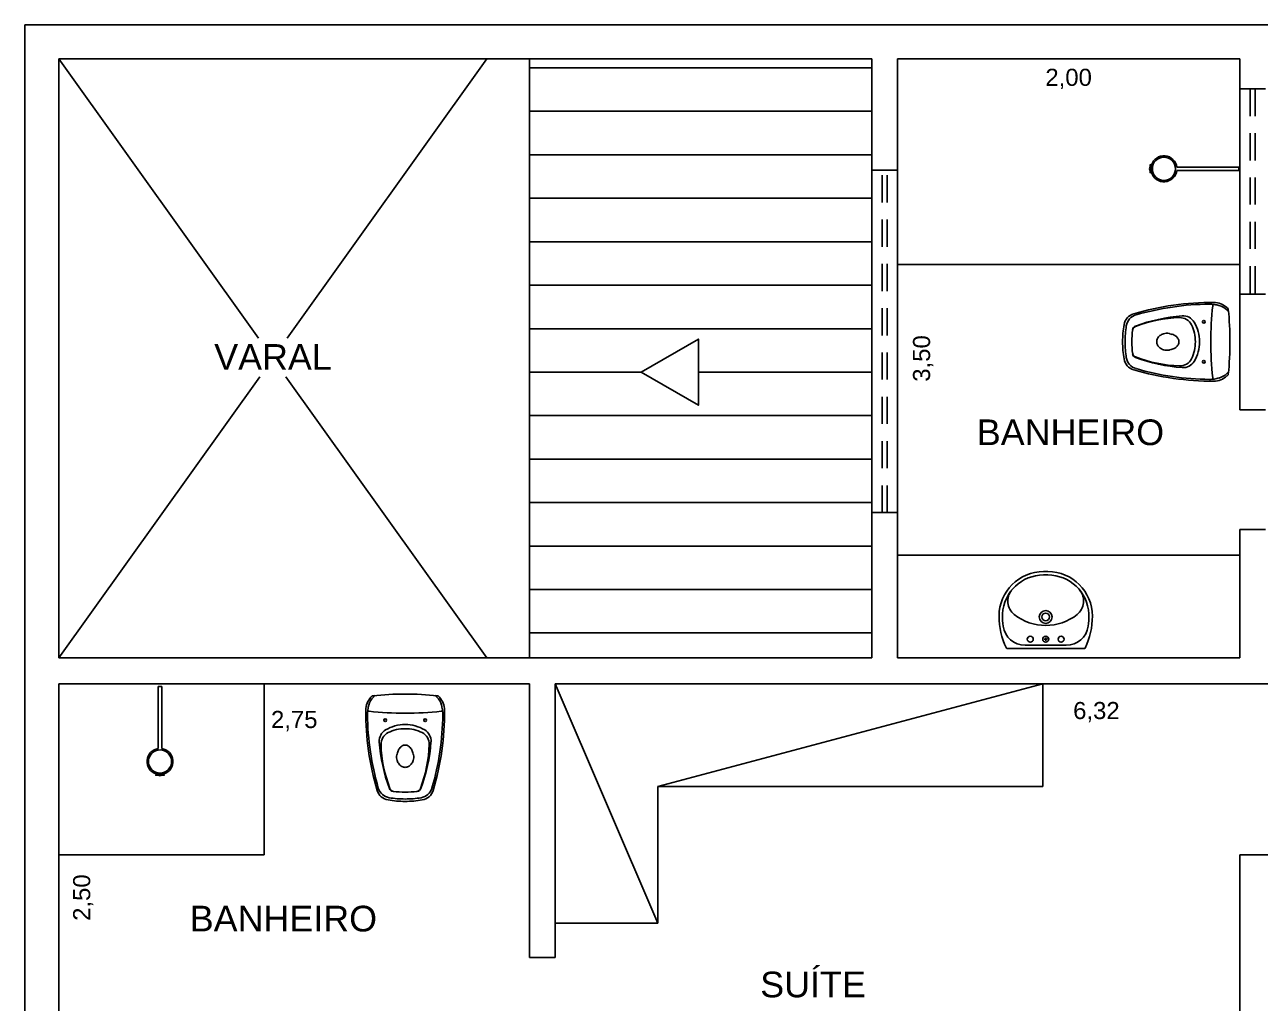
# Model space of a CAD drawing. Header units: millimetres. Extents: x 154.1 to 235.2, y 94.9 to 137.4.
# Drawn here: x 198.2 to 205.42, y 116.71 to 122.43 of the extents above; entities that cross this region are included whole.
import ezdxf

# ---------------------------------------------------------------- set-up
doc = ezdxf.new("R2010")
doc.units = ezdxf.units.MM
doc.header["$LTSCALE"] = 0.05
doc.linetypes.add('HIDDEN2', pattern=[4.7625, 3.175, -1.5875])
for name, color, linetype in [('APBAN', 7, 'Continuous'), ('APBAN-I', 251, 'Continuous'), ('Cotas', 6, 'Continuous'), ('Desnivel', 1, 'Continuous'), ('Janela', 2, 'Continuous'), ('LOUÇAS', 103, 'Continuous'), ('P5-EQUIP', 41, 'Continuous'), ('Parede', 5, 'Continuous'), ('PISOS', 252, 'Continuous'), ('Projeção', 1, 'HIDDEN2')]:
    doc.layers.add(name, color=color, linetype=linetype)
doc.styles.get("Standard").update_dxf_attribs({"font": 'arial.ttf'})
doc.dimstyles.new('ISO-25', dxfattribs={"dimtxt": 0.3, "dimasz": 2.5, "dimexe": 1.25, "dimexo": 0.625, "dimgap": 0.2, "dimtad": 1, "dimzin": 1, "dimtxsty": 'Standard', "dimcen": 2.5, "dimse1": 1, "dimse2": 1, "dimsd1": 1, "dimsd2": 1, "dimclrd": 6, "dimclrt": 2, "dimadec": 0, "dimazin": 0, "dimtfac": 1, "dimtmove": 0, "dimatfit": 3, "dimfxl": 1, "dimarcsym": 0})

# ---------------------------------------------------------------- blocks, each defined once
blk = doc.blocks.new('Lavat01')
at = {"layer": 'LOUÇAS'}
for p, q in [((-0.2254, 0), (0.2254, 0)), ((-0.1198, -0.0194), (0.1198, -0.0194)), ((-0.01, -0.055), (0.01, -0.055)), ((0, -0.045), (0, -0.065)), ((0.0125, -0.43), (-0.0125, -0.43)), ((0.0125, -0.45), (-0.0125, -0.45))]:
    blk.add_line(p, q, dxfattribs=at)
for centre, radius in [((-0.09, -0.055), 0.0175), ((0, -0.055), 0.0175), ((0.09, -0.055), 0.0175), ((0, -0.185), 0.0375), ((0, -0.185), 0.0225)]:
    blk.add_circle(centre, radius, dxfattribs=at)
for centre, radius, start, end in [((-0.2254, -0.005), 0.005, 90, 154.00663), ((0.2254, -0.005), 0.005, 25.99337, 90), ((0.1486, -0.1874), 0.4211, 154.00663, 180.36007), ((-0.1198, -0.1494), 0.13, 90, 171.95296), ((0.1198, -0.1494), 0.13, 8.04704, 90), ((-0.1486, -0.1874), 0.4211, 359.63993, 25.99337), ((0.1486, -0.1874), 0.4011, 171.95296, 181.18697), ((0, -0.43), 0.295, 51.389, 128.611), ((-0.1486, -0.1874), 0.4011, 358.81303, 8.04704), ((-0.0125, -0.19), 0.26, 180, 270), ((-0.0325, -0.1911), 0.22, 181.18697, 183.1668), ((-0.0125, -0.19), 0.24, 183.1668, 270), ((-0.1217, -0.2776), 0.1, 128.611, 218.74873), ((0.0125, -0.19), 0.26, 270, 0), ((0.0125, -0.19), 0.24, 270, 356.8332), ((0.1217, -0.2776), 0.1, 321.25127, 51.389), ((0.0325, -0.1911), 0.22, 356.8332, 358.81303)]:
    blk.add_arc(centre, radius, start, end, dxfattribs=at)
blk = doc.blocks.new('Vasosan1')
at = {"layer": 'APBAN'}
for centre, radius, start, end in [((0, -1.9), 1.9, 90, 95.71718), ((0, -1.9), 1.9, 84.28282, 90), ((-0.12, -0.094), 0.11, 136.53258, 180), ((-0.2549, 0.0249), 0.07, 321.85553, 326.36654), ((-0.1883, -0.0194), 0.01, 95.71718, 146.36654), ((0.1883, -0.0194), 0.01, 33.63346, 84.28282), ((0.12, -0.094), 0.11, 0, 43.46742), ((1.37, -0.1054), 1.6, 179.59001, 196.60114), ((-1.37, -0.1054), 1.6, 343.39886, 0.40999), ((-0.0867, -0.5397), 0.08, 196.60114, 260.40415), ((0.0867, -0.5397), 0.08, 279.59585, 343.39886), ((0, -0.027), 0.6, 260.40415, 270), ((0, -0.027), 0.6, 270, 279.59585)]:
    blk.add_arc(centre, radius, start, end, dxfattribs=at)
at = {"layer": 'APBAN-I'}
for centre in [(-0.1165, -0.1524), (0.1165, -0.1524)]:
    blk.add_circle(centre, 0.008, dxfattribs=at)
for centre, radius, start, end in [((-0.005, -0.1227), 0.215, 163.97838, 171.57167), ((-0.106, -0.094), 0.11, 136.53258, 164.49464), ((-0.2409, 0.0249), 0.07, 321.85553, 326.36654), ((-0.1655, -0.0285), 0.0225, 114.52369, 139.29493), ((0.1655, -0.0285), 0.0225, 40.70507, 65.47631), ((0.2409, 0.0249), 0.07, 213.63346, 218.14447), ((0.106, -0.094), 0.11, 15.50536, 43.46742), ((0.2549, 0.0249), 0.07, 213.63346, 218.14447), ((0.005, -0.1227), 0.215, 8.42833, 16.02162), ((-0.005, -0.1227), 0.215, 171.57167, 179.2851), ((1.37, -0.1054), 1.59, 180.52436, 196.19572), ((-0.2098, -0.0923), 0.008, 171.57167, 263.63486), ((0, 1.788), 1.9, 263.63486, 270), ((0, 1.788), 1.9, 270, 276.36514), ((-1.37, -0.1054), 1.59, 343.80428, 359.47564), ((0.2098, -0.0923), 0.008, 276.36514, 8.42833), ((0.005, -0.1227), 0.215, 0.7149, 8.42833), ((-0.0763, -0.2738), 0.075, 120.55827, 184.24766), ((0, -0.403), 0.225, 90, 120.55827), ((0, -0.427), 0.225, 90, 116.10896), ((0, -0.403), 0.225, 59.44173, 90), ((0, -0.427), 0.225, 63.89104, 90), ((0.0763, -0.2738), 0.075, 355.75234, 59.44173), ((0.8462, -0.2053), 1, 184.24766, 200.25979), ((-0.066, -0.2923), 0.075, 116.10896, 182.02894), ((-0.8462, -0.2053), 1, 339.74021, 355.75234), ((0.066, -0.2923), 0.075, 357.97106, 63.89104), ((0.6585, -0.2666), 0.8, 182.02894, 200.9188), ((0.0136, -0.368), 0.0636, 167.77794, 198.82445), ((-0.0439, -0.3562), 0.00501, 140.01374, 160.52979), ((-0.0504, -0.3498), 0.00416, 309.47185, 346.49014), ((0.0422, -0.363), 0.0893, 163.27766, 172.12192), ((0.0214, -0.3568), 0.0677, 144.04569, 163.27766), ((0.0083, -0.3473), 0.0515, 119.72953, 144.04569), ((0, -0.3327), 0.0347, 90, 119.72953), ((0, -0.3327), 0.0347, 60.27047, 90), ((-0.0083, -0.3473), 0.0515, 35.95431, 60.27047), ((-0.0214, -0.3568), 0.0677, 16.72234, 35.95431), ((-0.0422, -0.363), 0.0893, 7.87808, 16.72234), ((0.0504, -0.3498), 0.00416, 193.50986, 230.52815), ((-0.0136, -0.368), 0.0636, 341.17555, 12.22206), ((0.0439, -0.3562), 0.00501, 19.47021, 39.98626), ((-0.6585, -0.2666), 0.8, 339.0812, 357.97106), ((0.0166, -0.3681), 0.0664, 197.88836, 217.92673), ((0.0064, -0.376), 0.0536, 217.92673, 242.00627), ((0, -0.3882), 0.0398, 242.00627, 270), ((0, -0.3882), 0.0398, 270, 297.99373), ((-0.0064, -0.376), 0.0536, 297.99373, 322.07327), ((-0.0166, -0.3681), 0.0664, 322.07327, 342.11164), ((-0.0801, -0.5266), 0.08, 196.19572, 260.88992), ((-0.0675, -0.5426), 0.026, 200.25979, 262.53667), ((-0.0645, -0.543), 0.026, 200.9188, 262.88031), ((0, -0.027), 0.546, 262.53667, 270), ((0, -0.027), 0.546, 270, 277.46333), ((0.0645, -0.543), 0.026, 277.11969, 339.0812), ((0.0675, -0.5426), 0.026, 277.46333, 339.74021), ((0.0801, -0.5266), 0.08, 279.11008, 343.80428), ((0, -0.027), 0.586, 260.88992, 270), ((0, -0.027), 0.586, 270, 279.11008)]:
    blk.add_arc(centre, radius, start, end, dxfattribs=at)
blk = doc.blocks.new('CHUVEIRO')
at = {"layer": 'LOUÇAS'}
for p, q in [((-0.01, -0.2628), (-0.01, 0.1)), ((-0.01, 0.1), (0.01, 0.1)), ((0.01, -0.2628), (0.01, 0.1)), ((-0.0222, -0.4108), (-0.0243, -0.4176)), ((0, -0.4222), (0, -0.4141)), ((0, -0.4222), (0, -0.4141)), ((0.0249, -0.4177), (0.0227, -0.4106))]:
    blk.add_line(p, q, dxfattribs=at)
blk.add_circle((0, -0.3381), 0.0677, dxfattribs=at)
for centre, radius, start, end in [((0, -0.3381), 0.076, 97.56249, 253.0092), ((0, -0.3381), 0.076, 287.38796, 82.43751), ((-0.0237, -0.4178), 0.000606, 163.0092, 275.28949), ((-0.0192, -0.4666), 0.0484, 66.64666, 95.28949), ((0, -0.3381), 0.076, 253.0092, 287.38796), ((0.0192, -0.4666), 0.0484, 83.97868, 113.35334), ((0.0243, -0.4179), 0.000606, 263.97868, 17.38796)]:
    blk.add_arc(centre, radius, start, end, dxfattribs=at)
blk = doc.blocks.new('Chuveir')
at = {"layer": 'PISOS'}
blk.add_blockref('CHUVEIRO', (0, -0.1), dxfattribs=at)
blk = doc.blocks.new('*D80')
at = {"layer": 'Defpoints', "color": 0}
for p in [(203.2968, 122.2261), (205.2968, 122.2261), (205.2968, 121.8494)]:
    blk.add_point(p, dxfattribs=at)
at = {"layer": 'Cotas', "color": 2, "insert": (204.2968, 122.1095), "char_height": 0.1, "attachment_point": 5}
blk.add_mtext('2,00', dxfattribs=at)
blk = doc.blocks.new('*D82')
at = {"layer": 'Defpoints', "color": 0}
for p in [(203.2968, 122.2261), (203.2968, 118.7261), (203.7066, 118.7261)]:
    blk.add_point(p, dxfattribs=at)
at = {"layer": 'Cotas', "color": 2, "insert": (203.4465, 120.4761), "char_height": 0.1, "attachment_point": 5, "rotation": 90}
blk.add_mtext('3,50', dxfattribs=at)
blk = doc.blocks.new('*D87')
at = {"layer": 'Defpoints', "color": 0}
for p in [(198.3968, 118.5761), (201.1468, 118.5761), (201.1468, 118.0976)]:
    blk.add_point(p, dxfattribs=at)
at = {"layer": 'Cotas', "color": 2, "insert": (199.7718, 118.3577), "char_height": 0.1, "attachment_point": 5}
blk.add_mtext('2,75', dxfattribs=at)
blk = doc.blocks.new('*D88')
at = {"layer": 'Defpoints', "color": 0}
for p in [(198.3968, 118.5761), (198.3968, 116.0761), (198.799, 116.0761)]:
    blk.add_point(p, dxfattribs=at)
at = {"layer": 'Cotas', "color": 2, "insert": (198.5389, 117.3261), "char_height": 0.1, "attachment_point": 5, "rotation": 90}
blk.add_mtext('2,50', dxfattribs=at)
blk = doc.blocks.new('*D90')
at = {"layer": 'Defpoints', "color": 0}
for p in [(205.2968, 117.5761), (205.2968, 113.4261), (205.4468, 113.4261)]:
    blk.add_point(p, dxfattribs=at)
at = {"layer": 'Cotas', "color": 2, "insert": (205.1867, 115.5011), "char_height": 0.1, "attachment_point": 5, "rotation": 90}
blk.add_mtext('4,15', dxfattribs=at)
blk = doc.blocks.new('*D91')
at = {"layer": 'Defpoints', "color": 0}
for p in [(201.2968, 118.5761), (207.6216, 118.5761), (207.6216, 118.1498)]:
    blk.add_point(p, dxfattribs=at)
at = {"layer": 'Cotas', "color": 2, "insert": (204.4592, 118.4099), "char_height": 0.1, "attachment_point": 5}
blk.add_mtext('6,32', dxfattribs=at)
blk = doc.blocks.new('*D92')
at = {"layer": 'Defpoints', "color": 0}
for p in [(205.2968, 117.5761), (207.6216, 117.5761), (205.2968, 117.4261)]:
    blk.add_point(p, dxfattribs=at)
at = {"layer": 'Cotas', "color": 2, "insert": (206.4592, 117.6862), "char_height": 0.1, "attachment_point": 5}
blk.add_mtext('2,32', dxfattribs=at)

msp = doc.modelspace()

# ---------------------------------------------------------------- hatches: boundary and pattern name
at = {"layer": 'P5-EQUIP'}
h = msp.add_hatch(dxfattribs=at)
h.set_pattern_fill('LINE', color=256, scale=0.08, style=0)
h.set_pattern_definition([(0, (-4.36318, 0), (0, 0.254), [])])
h.paths.add_polyline_path([(201.1468, 118.7261), (203.1468, 118.7261), (203.1468, 122.2261), (201.1468, 122.2261)])
h.paths.add_polyline_path([(202.1332, 120.5891), (202.1332, 120.2029), (201.7988, 120.396)], flags=16)

# ---------------------------------------------------------------- linework, layer by layer
at = {"layer": 'Desnivel'}
for p, q in [((198.3968, 122.2261), (199.5625, 120.5941)), ((199.7311, 120.5941), (200.8968, 122.2261)), ((205.2968, 121.0261), (203.2968, 121.0261)), ((198.3968, 118.7261), (199.5704, 120.3691)), ((199.7232, 120.3691), (200.8968, 118.7261)), ((205.2968, 119.3261), (203.2968, 119.3261)), ((199.5968, 118.5761), (199.5968, 117.5761)), ((201.8968, 117.1761), (201.2968, 118.5761)), ((201.8968, 117.9761), (204.1468, 118.5761)), ((199.5968, 117.5761), (198.3968, 117.5761))]:
    msp.add_line(p, q, dxfattribs=at)
msp.add_lwpolyline([(201.7988, 120.396), (202.1332, 120.2029), (202.1332, 120.5891)], close=True, dxfattribs=at)
at = {"layer": 'Janela'}
for p, q in [((204.1468, 117.9761), (204.1468, 118.5761)), ((204.1468, 117.9761), (201.8968, 117.9761)), ((201.8968, 117.9761), (201.8968, 117.1761)), ((201.8968, 117.1761), (201.2968, 117.1761))]:
    msp.add_line(p, q, dxfattribs=at)
at = {"layer": 'Parede'}
for p, q in [((198.1968, 122.4261), (198.1968, 97.4261)), ((228.1968, 122.4261), (198.1968, 122.4261)), ((198.3968, 122.2261), (198.3968, 118.7261)), ((200.8968, 122.2261), (198.3968, 122.2261)), ((203.1468, 122.2261), (200.8968, 122.2261)), ((201.1468, 122.2261), (201.1468, 118.7261)), ((203.1468, 122.2261), (203.1468, 118.7261)), ((205.2968, 122.2261), (203.2968, 122.2261)), ((203.2968, 122.2261), (203.2968, 118.7261)), ((205.2968, 122.2261), (205.2968, 122.0511)), ((205.4468, 122.0511), (205.2968, 122.0511)), ((205.2968, 122.0511), (205.2968, 120.8511)), ((203.2968, 121.5761), (203.1468, 121.5761)), ((205.4468, 120.8511), (205.2968, 120.8511)), ((205.2968, 120.8511), (205.2968, 120.1761)), ((205.4468, 120.1761), (205.2968, 120.1761)), ((203.2968, 119.5761), (203.1468, 119.5761)), ((205.4468, 119.4761), (205.2968, 119.4761)), ((205.2968, 119.4761), (205.2968, 118.7261)), ((200.8968, 118.7261), (198.3968, 118.7261)), ((203.1468, 118.7261), (200.8968, 118.7261)), ((205.2968, 118.7261), (203.2968, 118.7261)), ((198.3968, 118.5761), (198.3968, 116.0761)), ((201.1468, 118.5761), (198.3968, 118.5761)), ((201.1468, 116.9761), (201.1468, 118.5761)), ((201.2968, 116.9761), (201.2968, 118.5761)), ((207.6216, 118.5761), (201.2968, 118.5761)), ((205.2968, 113.4261), (205.2968, 117.5761)), ((207.6216, 117.5761), (205.2968, 117.5761)), ((201.2968, 116.9761), (201.1468, 116.9761))]:
    msp.add_line(p, q, dxfattribs=at)
at = {"layer": 'Projeção'}
for p, q in [((205.3568, 122.0511), (205.3568, 120.8511)), ((205.3868, 122.0511), (205.3868, 120.8511)), ((203.2068, 119.5761), (203.2068, 121.5761)), ((203.2368, 119.5761), (203.2368, 121.5761))]:
    msp.add_line(p, q, dxfattribs=at)

# ---------------------------------------------------------------- block references
at = {"layer": 'Desnivel', "xscale": -1}
for name, p, rotation in [('Chuveir', (205.2918, 121.5842), 270), ('Lavat01', (204.1629, 118.7811), 180)]:
    msp.add_blockref(name, p, dxfattribs=dict(at, rotation=rotation))
at = {"layer": 'Desnivel', "rotation": 270}
msp.add_blockref('Vasosan1', (205.2394, 120.5737), dxfattribs=at)
at = {"layer": 'Desnivel', "xscale": -1}
msp.add_blockref('Chuveir', (198.9874, 118.5594), dxfattribs=at)
at = {"layer": 'Desnivel'}
msp.add_blockref('Vasosan1', (200.4198, 118.5152), dxfattribs=at)

# ---------------------------------------------------------------- texts
at = {"layer": 'Janela', "char_height": 0.15, "attachment_point": 1}
for s, insert in [('VARAL', (199.3042, 120.5598)), ('BANHEIRO', (203.7604, 120.1198)), ('BANHEIRO', (199.1612, 117.2786)), ('SUÍTE', (202.4947, 116.8936))]:
    msp.add_mtext(s, dxfattribs=dict(at, insert=insert))

# ---------------------------------------------------------------- dimensions: what is measured, and where the dimension line sits
at = {"layer": 'Cotas'}
for base, p1, p2, picture, middle in [((205.2968, 121.8494), (203.2968, 122.2261), (205.2968, 122.2261), '*D80', (204.2968, 121.8494)), ((201.1468, 118.0976), (198.3968, 118.5761), (201.1468, 118.5761), '*D87', (199.7718, 118.0976)), ((207.6216, 118.1498), (201.2968, 118.5761), (207.6216, 118.5761), '*D91', (204.4592, 118.1498))]:
    dim = msp.add_linear_dim(base=base, p1=p1, p2=p2, dimstyle='ISO-25', override={"dimtxt": 0.1}, dxfattribs=at)
    dim.commit()
    dim.dimension.update_dxf_attribs({"geometry": picture, "text_midpoint": middle, "dimtype": 160})
for base, p1, p2, picture, middle in [((203.7066, 118.7261), (203.2968, 122.2261), (203.2968, 118.7261), '*D82', (203.7066, 120.4761)), ((198.799, 116.0761), (198.3968, 118.5761), (198.3968, 116.0761), '*D88', (198.799, 117.3261)), ((205.4468, 113.4261), (205.2968, 117.5761), (205.2968, 113.4261), '*D90', (205.4468, 115.5011))]:
    dim = msp.add_linear_dim(base=base, p1=p1, p2=p2, angle=90, dimstyle='ISO-25', override={"dimtxt": 0.1}, dxfattribs=at)
    dim.commit()
    dim.dimension.update_dxf_attribs({"geometry": picture, "text_midpoint": middle, "dimtype": 160})
dim = msp.add_linear_dim(base=(205.2968, 117.4261), p1=(207.6216, 117.5761), p2=(205.2968, 117.5761), dimstyle='ISO-25', override={"dimtxt": 0.1}, dxfattribs=at)
dim.commit()
dim.dimension.update_dxf_attribs({"geometry": '*D92', "text_midpoint": (206.4592, 117.6862)})

doc.saveas('drawing.dxf')
